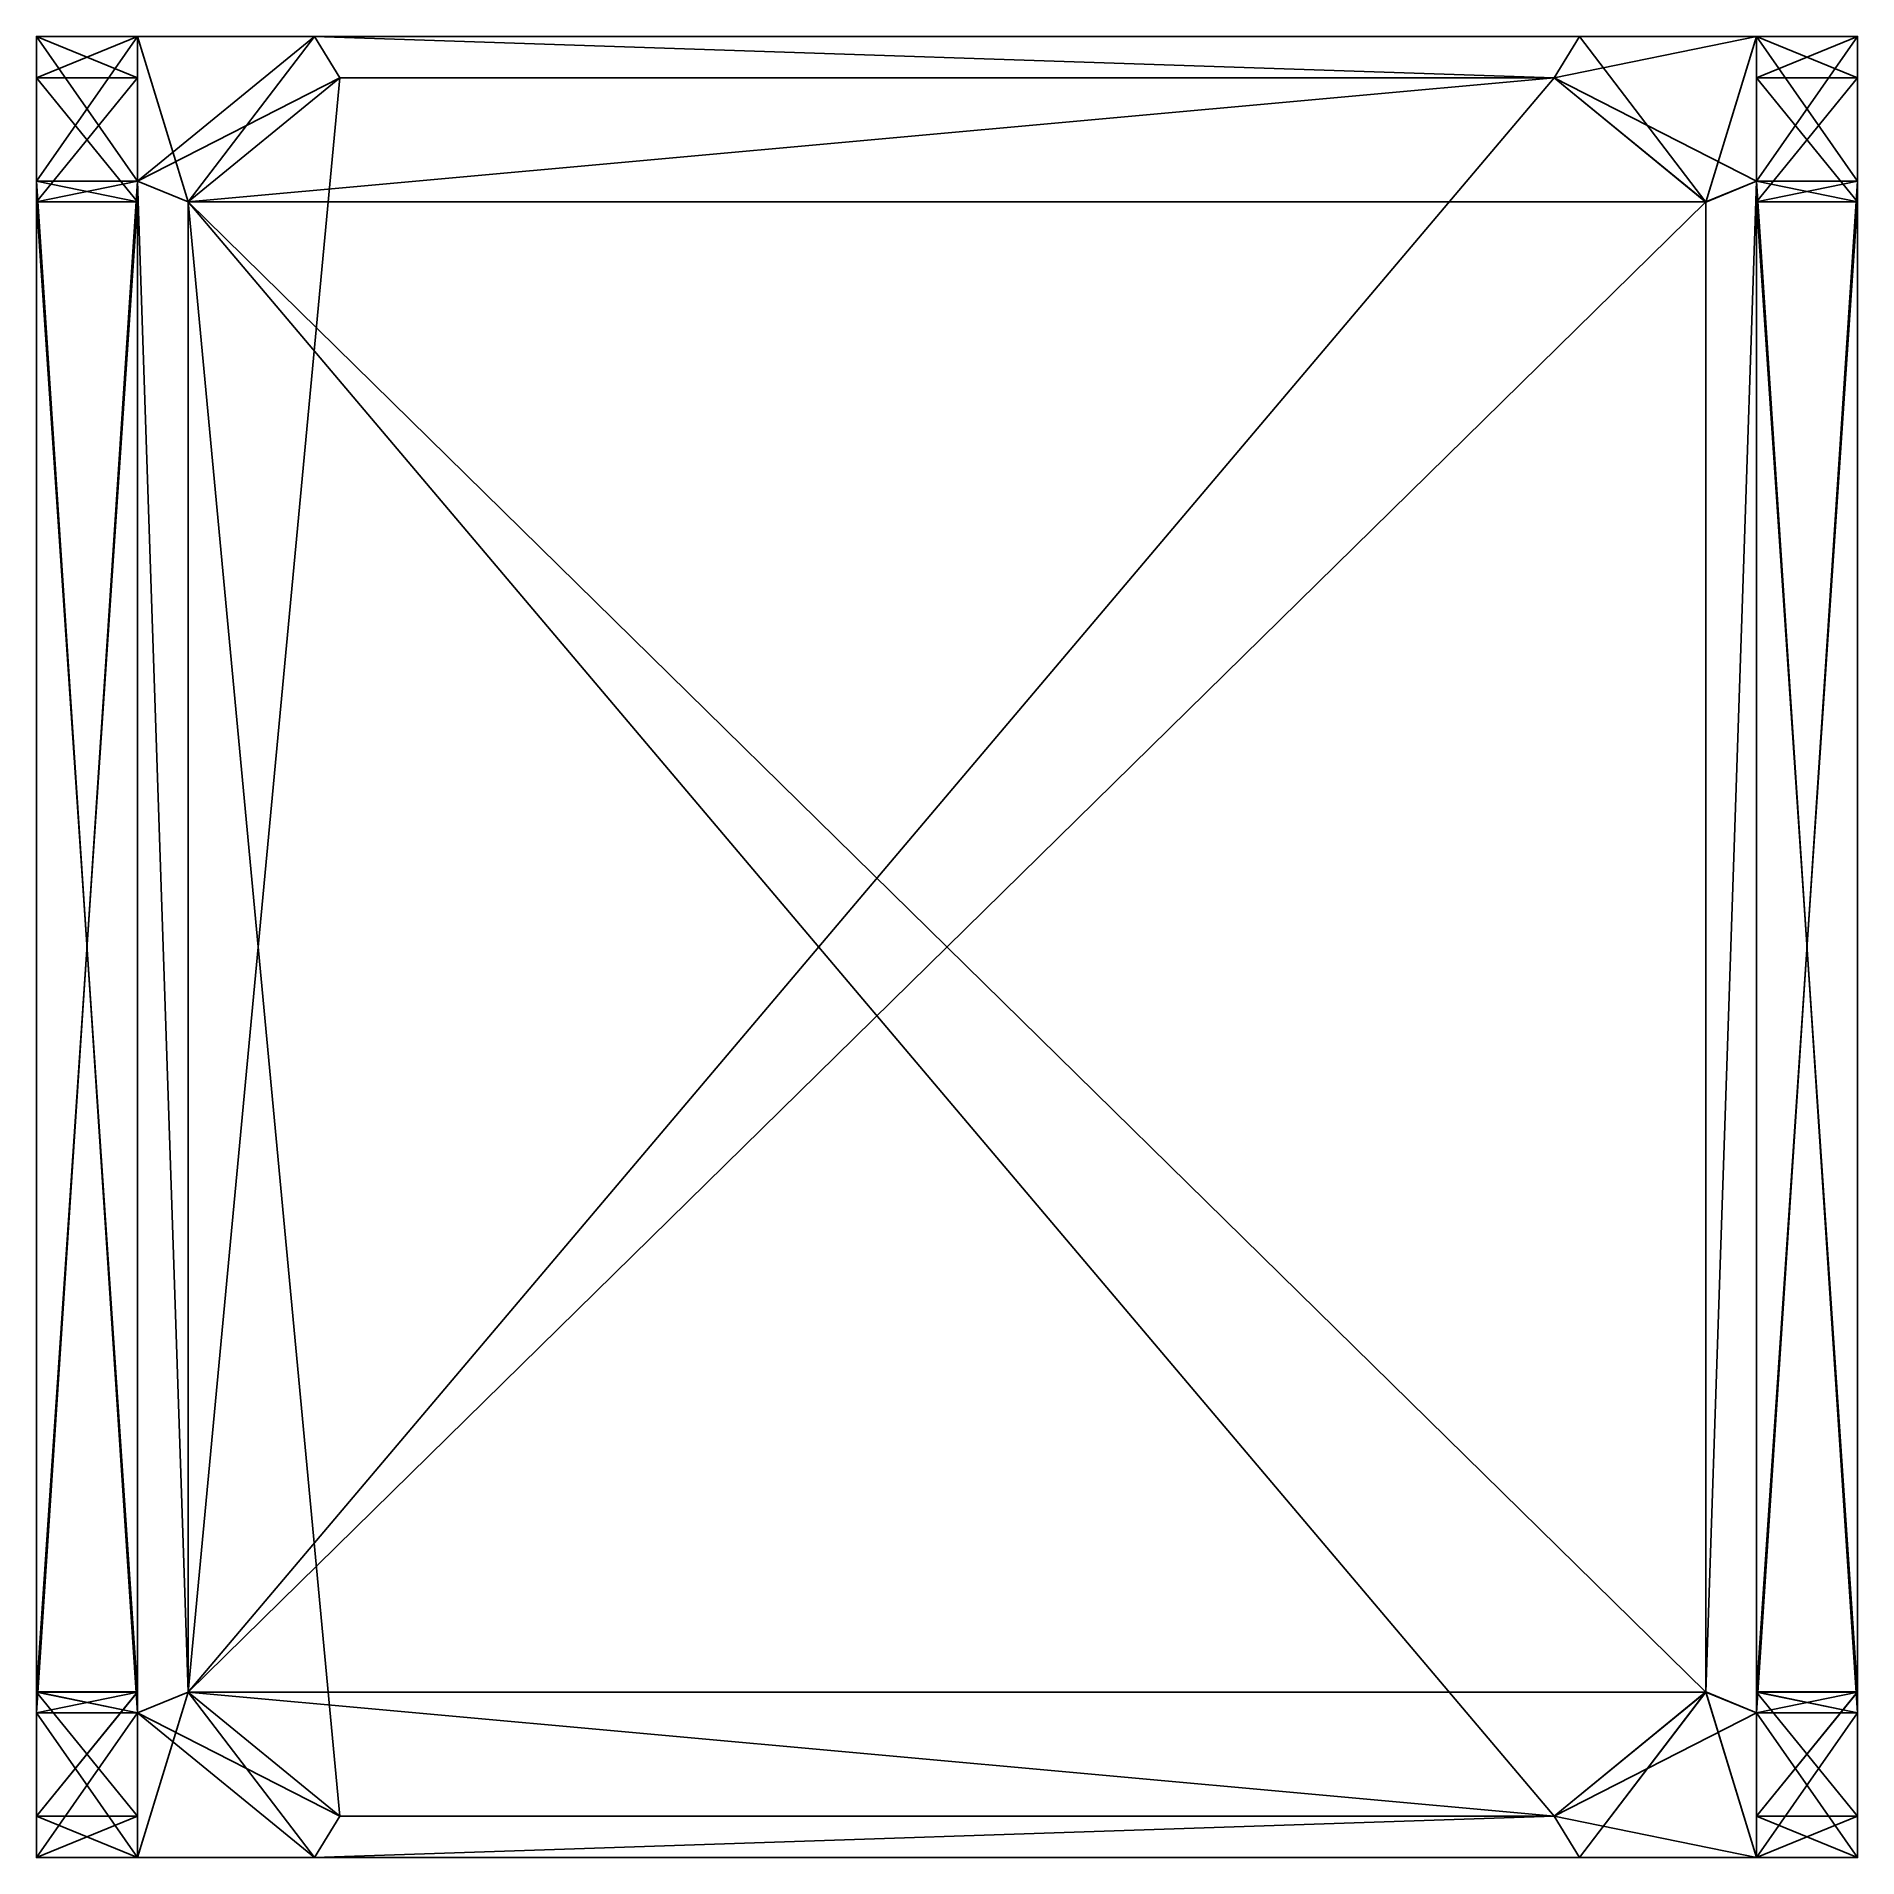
# Model space of a CAD drawing. Extents: x -66 to 62, y -65 to 63.
import ezdxf

# ---------------------------------------------------------------- set-up
doc = ezdxf.new("R2010")
doc.units = 0

msp = doc.modelspace()

# ---------------------------------------------------------------- meshes
at = {"layer": 'OBJECT000', "color": 50}
mesh = msp.add_polyface(dxfattribs=at)
corners = [(54.888977, 53.150276, -53.332993), (51.332489, 51.695404, -53.332993), (40.666534, 60.423508, -53.332993), (42.443851, 63.333344, -53.332993), (54.888977, 63.333344, -53.332993), (42.443851, 63.333344, -64), (40.666534, 60.423508, -64), (51.332489, 51.695404, -64), (54.888977, 53.150276, -64), (54.888977, 63.333344, -64)]
mesh.append_faces([[corners[k] for k in face] for face in [(1, 4, 0), (6, 9, 5), (7, 0, 8), (5, 2, 6), (8, 4, 9), (6, 1, 7), (9, 3, 5)]], dxfattribs={"vtx0": -1})
mesh.append_faces([[corners[k] for k in face] for face in [(1, 3, 4), (6, 8, 9)]], dxfattribs={"vtx0": -1, "vtx2": -1})
mesh.append_faces([[corners[k] for k in face] for face in [(1, 2, 3), (6, 7, 8), (7, 1, 0), (5, 3, 2), (8, 0, 4), (6, 2, 1), (9, 4, 3)]], dxfattribs={"vtx2": -1})
at = {"layer": 'OBJECT001', "color": 50}
mesh = msp.add_polyface(dxfattribs=at)
corners = [(-44.668144, 60.424004, -53.332993), (-46.446163, 63.333344, -53.332993), (42.444981, 63.333344, -53.332993), (40.667973, 60.424004, -53.332993), (42.444981, 63.333344, -64), (-46.446163, 63.333344, -64), (-44.668144, 60.424004, -64), (40.667973, 60.424004, -64)]
mesh.append_faces([[corners[k] for k in face] for face in [(1, 3, 0), (5, 7, 4), (4, 1, 5), (5, 0, 6), (7, 2, 4), (6, 3, 7)]], dxfattribs={"vtx0": -1})
mesh.append_faces([[corners[k] for k in face] for face in [(1, 2, 3), (5, 6, 7), (4, 2, 1), (5, 1, 0), (7, 3, 2), (6, 0, 3)]], dxfattribs={"vtx2": -1})
at = {"layer": 'OBJECT002', "color": 50}
mesh = msp.add_polyface(dxfattribs=at)
corners = [(-55.333889, 51.696785, -53.332993), (-58.88903, 53.150688, -53.332993), (-58.88903, 63.333344, -53.332993), (-46.444881, 63.333344, -53.332993), (-44.666897, 60.424042, -53.332993), (-58.88903, 53.150688, -64), (-55.333889, 51.696785, -64), (-44.666897, 60.424042, -64), (-46.444881, 63.333344, -64), (-58.88903, 63.333344, -64)]
mesh.append_faces([[corners[k] for k in face] for face in [(1, 4, 0), (6, 9, 5), (5, 0, 6), (7, 3, 8), (9, 1, 5), (6, 4, 7), (8, 2, 9)]], dxfattribs={"vtx0": -1})
mesh.append_faces([[corners[k] for k in face] for face in [(1, 3, 4), (6, 8, 9)]], dxfattribs={"vtx0": -1, "vtx2": -1})
mesh.append_faces([[corners[k] for k in face] for face in [(1, 2, 3), (6, 7, 8), (5, 1, 0), (7, 4, 3), (9, 2, 1), (6, 0, 4), (8, 3, 2)]], dxfattribs={"vtx2": -1})
at = {"layer": 'OBJECT003', "color": 50}
mesh = msp.add_polyface(dxfattribs=at)
corners = [(-58.890648, -54.485703, -53.332993), (-58.890648, 53.152718, -53.332993), (-55.333031, 51.696991, -53.332993), (-55.333031, -53.029976, -53.332993), (-55.333031, 51.696991, -64), (-58.890648, 53.152718, -64), (-58.890648, -54.485703, -64), (-55.333031, -53.029976, -64)]
mesh.append_faces([[corners[k] for k in face] for face in [(1, 3, 0), (5, 7, 4), (5, 0, 6), (4, 1, 5), (6, 3, 7), (7, 2, 4)]], dxfattribs={"vtx0": -1})
mesh.append_faces([[corners[k] for k in face] for face in [(1, 2, 3), (5, 6, 7), (5, 1, 0), (4, 2, 1), (6, 0, 3), (7, 3, 2)]], dxfattribs={"vtx2": -1})
at = {"layer": 'OBJECT004', "color": 50}
mesh = msp.add_polyface(dxfattribs=at)
corners = [(-55.332054, -53.029976, -53.332993), (-55.332054, 51.698044, -53.332993), (-44.669796, 60.424004, -53.332993), (40.664978, 60.424004, -53.332993), (51.332977, 51.696663, -53.332993), (51.332977, -53.029976, -53.332993), (40.666931, -61.757309, -53.332993), (-44.667049, -61.757309, -53.332993), (-55.332054, 51.698044, -64), (-55.332054, -53.029976, -64), (-44.667049, -61.757309, -64), (40.666931, -61.757309, -64), (51.332977, -53.029976, -64), (51.332977, 51.696663, -64), (40.664978, 60.424004, -64), (-44.669796, 60.424004, -64)]
mesh.append_faces([[corners[k] for k in face] for face in [(1, 7, 0), (9, 15, 8), (8, 0, 9), (12, 4, 13), (15, 1, 8), (10, 6, 11), (14, 2, 15), (13, 3, 14), (11, 5, 12), (9, 7, 10)]], dxfattribs={"vtx0": -1})
mesh.append_faces([[corners[k] for k in face] for face in [(1, 3, 4), (1, 4, 5), (1, 5, 6), (1, 6, 7), (9, 11, 12), (9, 12, 13), (9, 13, 14), (9, 14, 15)]], dxfattribs={"vtx0": -1, "vtx2": -1})
mesh.append_faces([[corners[k] for k in face] for face in [(1, 2, 3), (9, 10, 11), (8, 1, 0), (12, 5, 4), (15, 2, 1), (10, 7, 6), (14, 3, 2), (13, 4, 3), (11, 6, 5), (9, 0, 7)]], dxfattribs={"vtx2": -1})
at = {"layer": 'OBJECT005', "color": 50}
mesh = msp.add_polyface(dxfattribs=at)
corners = [(-58.88903, -54.484604, -53.332993), (-55.333065, -53.029934, -53.332993), (-44.667385, -61.757027, -53.332993), (-46.44558, -64.666656, -53.332993), (-58.88903, -64.666656, -53.332993), (-55.333065, -53.029934, -64), (-58.88903, -54.484604, -64), (-58.88903, -64.666656, -64), (-46.44558, -64.666656, -64), (-44.667385, -61.757027, -64)]
mesh.append_faces([[corners[k] for k in face] for face in [(1, 4, 0), (6, 9, 5), (5, 0, 6), (8, 2, 9), (6, 4, 7), (9, 1, 5), (7, 3, 8)]], dxfattribs={"vtx0": -1})
mesh.append_faces([[corners[k] for k in face] for face in [(1, 3, 4), (6, 8, 9)]], dxfattribs={"vtx0": -1, "vtx2": -1})
mesh.append_faces([[corners[k] for k in face] for face in [(1, 2, 3), (6, 7, 8), (5, 1, 0), (8, 3, 2), (6, 0, 4), (9, 2, 1), (7, 4, 3)]], dxfattribs={"vtx2": -1})
at = {"layer": 'OBJECT006', "color": 50}
mesh = msp.add_polyface(dxfattribs=at)
corners = [(51.332977, 51.696991, -53.332993), (54.890594, 53.152718, -53.332993), (54.890594, -54.485703, -53.332993), (51.332977, -53.029976, -53.332993), (54.890594, -54.485703, -64), (54.890594, 53.152718, -64), (51.332977, 51.696991, -64), (51.332977, -53.029976, -64)]
mesh.append_faces([[corners[k] for k in face] for face in [(1, 3, 0), (5, 7, 4), (4, 1, 5), (5, 0, 6), (7, 2, 4), (6, 3, 7)]], dxfattribs={"vtx0": -1})
mesh.append_faces([[corners[k] for k in face] for face in [(1, 2, 3), (5, 6, 7), (4, 2, 1), (5, 1, 0), (7, 3, 2), (6, 0, 3)]], dxfattribs={"vtx2": -1})
at = {"layer": 'OBJECT007', "color": 50}
mesh = msp.add_polyface(dxfattribs=at)
corners = [(42.444981, -64.666656, -53.332993), (-46.446163, -64.666656, -53.332993), (-44.668144, -61.757309, -53.332993), (40.666962, -61.757309, -53.332993), (-44.668144, -61.757309, -64), (-46.446163, -64.666656, -64), (42.444981, -64.666656, -64), (40.666962, -61.757309, -64)]
mesh.append_faces([[corners[k] for k in face] for face in [(1, 3, 0), (5, 7, 4), (5, 0, 6), (4, 1, 5), (6, 3, 7), (7, 2, 4)]], dxfattribs={"vtx0": -1})
mesh.append_faces([[corners[k] for k in face] for face in [(1, 2, 3), (5, 6, 7), (5, 1, 0), (4, 2, 1), (6, 0, 3), (7, 3, 2)]], dxfattribs={"vtx2": -1})
at = {"layer": 'OBJECT008', "color": 50}
mesh = msp.add_polyface(dxfattribs=at)
corners = [(42.444981, -64.666656, -53.332993), (40.666962, -61.757309, -53.332993), (51.334534, -53.028671, -53.332993), (54.888977, -54.483139, -53.332993), (54.888977, -64.666656, -53.332993), (54.888977, -54.483139, -64), (51.334534, -53.028671, -64), (40.666962, -61.757309, -64), (42.444981, -64.666656, -64), (54.888977, -64.666656, -64)]
mesh.append_faces([[corners[k] for k in face] for face in [(1, 4, 0), (6, 9, 5), (5, 2, 6), (7, 0, 8), (9, 3, 5), (6, 1, 7), (8, 4, 9)]], dxfattribs={"vtx0": -1})
mesh.append_faces([[corners[k] for k in face] for face in [(1, 3, 4), (6, 8, 9)]], dxfattribs={"vtx0": -1, "vtx2": -1})
mesh.append_faces([[corners[k] for k in face] for face in [(1, 2, 3), (6, 7, 8), (5, 3, 2), (7, 1, 0), (9, 4, 3), (6, 2, 1), (8, 0, 4)]], dxfattribs={"vtx2": -1})
at = {"layer": 'OBJECT009', "color": 50}
mesh = msp.add_polyface(dxfattribs=at)
corners = [(-58.88903, 53.151344, -53.332993), (-58.88903, 51.696091, -50), (-58.88903, 60.424202, -40), (-58.88903, 63.333344, -41.667618), (-58.88903, 63.333344, -53.332993), (-66.000023, 51.696091, -50), (-66.000023, 53.151344, -53.332993), (-66.000023, 63.333344, -53.332993), (-66.000023, 63.333344, -41.667618), (-66.000023, 60.424202, -40)]
mesh.append_faces([[corners[k] for k in face] for face in [(1, 4, 0), (6, 9, 5), (0, 5, 1), (8, 2, 9), (6, 4, 7), (9, 1, 5), (7, 3, 8)]], dxfattribs={"vtx0": -1})
mesh.append_faces([[corners[k] for k in face] for face in [(1, 3, 4), (6, 8, 9)]], dxfattribs={"vtx0": -1, "vtx2": -1})
mesh.append_faces([[corners[k] for k in face] for face in [(1, 2, 3), (6, 7, 8), (0, 6, 5), (8, 3, 2), (6, 0, 4), (9, 2, 1), (7, 4, 3)]], dxfattribs={"vtx2": -1})
at = {"layer": 'OBJECT010', "color": 50}
mesh = msp.add_polyface(dxfattribs=at)
corners = [(-58.88903, 63.333344, 41.666039), (-58.88903, 63.333344, -41.667999), (-58.88903, 60.424004, -40), (-58.88903, 60.424004, 40), (-66.000023, 63.333344, -41.667999), (-66.000023, 63.333344, 41.666039), (-66.000023, 60.424004, 40), (-66.000023, 60.424004, -40)]
mesh.append_faces([[corners[k] for k in face] for face in [(1, 3, 0), (5, 7, 4), (4, 0, 5), (5, 3, 6), (7, 1, 4), (2, 6, 3)]], dxfattribs={"vtx0": -1})
mesh.append_faces([[corners[k] for k in face] for face in [(1, 2, 3), (5, 6, 7), (4, 1, 0), (5, 0, 3), (7, 2, 1), (2, 7, 6)]], dxfattribs={"vtx2": -1})
at = {"layer": 'OBJECT011', "color": 50}
mesh = msp.add_polyface(dxfattribs=at)
corners = [(-58.88903, 63.333344, 41.667465), (-58.88903, 60.423676, 40), (-58.88903, 51.696869, 50), (-58.88903, 53.151787, 53.333702), (-58.88903, 63.333344, 53.333702), (-66.000023, 53.151787, 53.333702), (-66.000023, 51.696869, 50), (-66.000023, 60.423676, 40), (-66.000023, 63.333344, 41.667465), (-66.000023, 63.333344, 53.333702)]
mesh.append_faces([[corners[k] for k in face] for face in [(1, 4, 0), (6, 9, 5), (2, 5, 3), (7, 0, 8), (9, 3, 5), (6, 1, 7), (8, 4, 9)]], dxfattribs={"vtx0": -1})
mesh.append_faces([[corners[k] for k in face] for face in [(1, 3, 4), (6, 8, 9)]], dxfattribs={"vtx0": -1, "vtx2": -1})
mesh.append_faces([[corners[k] for k in face] for face in [(1, 2, 3), (6, 7, 8), (2, 6, 5), (7, 1, 0), (9, 4, 3), (6, 2, 1), (8, 0, 4)]], dxfattribs={"vtx2": -1})
at = {"layer": 'OBJECT012', "color": 50}
mesh = msp.add_polyface(dxfattribs=at)
corners = [(-58.88903, -54.483425, 53.332031), (-58.88903, 53.149673, 53.332031), (-58.88903, 51.69622, 50), (-58.88903, -53.029976, 50), (-66.000023, 51.69622, 50), (-66.000023, 53.149673, 53.332031), (-66.000023, -54.483425, 53.332031), (-66.000023, -53.029976, 50)]
mesh.append_faces([[corners[k] for k in face] for face in [(1, 3, 0), (5, 7, 4), (5, 0, 6), (4, 1, 5), (3, 6, 0), (7, 2, 4)]], dxfattribs={"vtx0": -1})
mesh.append_faces([[corners[k] for k in face] for face in [(1, 2, 3), (5, 6, 7), (5, 1, 0), (4, 2, 1), (3, 7, 6), (7, 3, 2)]], dxfattribs={"vtx2": -1})
at = {"layer": 'OBJECT013', "color": 50}
mesh = msp.add_polyface(dxfattribs=at)
corners = [(-58.88903, 51.696663, -50), (-58.88903, -53.029976, -50), (-58.88903, -61.757309, -40), (-58.88903, -61.757309, 40), (-58.88903, -53.029976, 50), (-58.88903, 51.696342, 50), (-58.88903, 60.424004, 40), (-58.88903, 60.424004, -40), (-66.000023, -53.029976, -50), (-66.000023, 51.696663, -50), (-66.000023, 60.424004, -40), (-66.000023, 60.424004, 40), (-66.000023, 51.696342, 50), (-66.000023, -53.029976, 50), (-66.000023, -61.757309, 40), (-66.000023, -61.757309, -40)]
mesh.append_faces([[corners[k] for k in face] for face in [(1, 7, 0), (9, 15, 8), (12, 4, 13), (8, 0, 9), (11, 5, 12), (2, 14, 3), (10, 6, 11), (9, 7, 10), (15, 1, 8), (13, 3, 14)]], dxfattribs={"vtx0": -1})
mesh.append_faces([[corners[k] for k in face] for face in [(1, 3, 4), (1, 4, 5), (1, 5, 6), (1, 6, 7), (9, 11, 12), (9, 12, 13), (9, 13, 14), (9, 14, 15)]], dxfattribs={"vtx0": -1, "vtx2": -1})
mesh.append_faces([[corners[k] for k in face] for face in [(1, 2, 3), (9, 10, 11), (12, 5, 4), (8, 1, 0), (11, 6, 5), (2, 15, 14), (10, 7, 6), (9, 0, 7), (15, 2, 1), (13, 4, 3)]], dxfattribs={"vtx2": -1})
at = {"layer": 'OBJECT014', "color": 50}
mesh = msp.add_polyface(dxfattribs=at)
corners = [(-58.88903, -54.483833, 53.333702), (-58.88903, -53.029037, 50), (-58.88903, -61.756943, 40), (-58.88903, -64.666656, 41.666656), (-58.88903, -64.666656, 53.333702), (-66.000023, -64.666656, 41.666656), (-66.000023, -61.756943, 40), (-66.000023, -53.029037, 50), (-66.000023, -54.483833, 53.333702), (-66.000023, -64.666656, 53.333702)]
mesh.append_faces([[corners[k] for k in face] for face in [(1, 4, 0), (6, 9, 5), (7, 0, 8), (5, 2, 6), (8, 4, 9), (6, 1, 7), (3, 9, 4)]], dxfattribs={"vtx0": -1})
mesh.append_faces([[corners[k] for k in face] for face in [(1, 3, 4), (6, 8, 9)]], dxfattribs={"vtx0": -1, "vtx2": -1})
mesh.append_faces([[corners[k] for k in face] for face in [(1, 2, 3), (6, 7, 8), (7, 1, 0), (5, 3, 2), (8, 0, 4), (6, 2, 1), (3, 5, 9)]], dxfattribs={"vtx2": -1})
at = {"layer": 'OBJECT015', "color": 50}
mesh = msp.add_polyface(dxfattribs=at)
corners = [(-58.88903, 51.697685, -50), (-58.88903, 53.151047, -53.332031), (-58.88903, -54.483345, -53.332031), (-58.88903, -53.029976, -50), (-66.000023, -54.483345, -53.332031), (-66.000023, 53.151047, -53.332031), (-66.000023, 51.697685, -50), (-66.000023, -53.029976, -50)]
mesh.append_faces([[corners[k] for k in face] for face in [(1, 3, 0), (5, 7, 4), (4, 1, 5), (5, 0, 6), (2, 7, 3), (6, 3, 7)]], dxfattribs={"vtx0": -1})
mesh.append_faces([[corners[k] for k in face] for face in [(1, 2, 3), (5, 6, 7), (4, 2, 1), (5, 1, 0), (2, 4, 7), (6, 0, 3)]], dxfattribs={"vtx2": -1})
at = {"layer": 'OBJECT016', "color": 50}
mesh = msp.add_polyface(dxfattribs=at)
corners = [(-58.88903, -64.666656, -41.666992), (-58.88903, -64.666656, 41.666115), (-58.88903, -61.757309, 40), (-58.88903, -61.757309, -40), (-66.000023, -64.666656, 41.666115), (-66.000023, -64.666656, -41.666992), (-66.000023, -61.757309, -40), (-66.000023, -61.757309, 40)]
mesh.append_faces([[corners[k] for k in face] for face in [(1, 3, 0), (5, 7, 4), (0, 4, 1), (7, 1, 4), (5, 3, 6), (6, 2, 7)]], dxfattribs={"vtx0": -1})
mesh.append_faces([[corners[k] for k in face] for face in [(1, 2, 3), (5, 6, 7), (0, 5, 4), (7, 2, 1), (5, 0, 3), (6, 3, 2)]], dxfattribs={"vtx2": -1})
at = {"layer": 'OBJECT017', "color": 50}
mesh = msp.add_polyface(dxfattribs=at)
corners = [(-58.88903, -53.030544, -50), (-58.88903, -54.485947, -53.332993), (-58.88903, -64.666656, -53.332993), (-58.88903, -64.666656, -41.66687), (-58.88903, -61.757961, -40), (-66.000023, -54.485947, -53.332993), (-66.000023, -53.030544, -50), (-66.000023, -61.757961, -40), (-66.000023, -64.666656, -41.66687), (-66.000023, -64.666656, -53.332993)]
mesh.append_faces([[corners[k] for k in face] for face in [(1, 4, 0), (6, 9, 5), (5, 0, 6), (7, 3, 8), (9, 1, 5), (6, 4, 7), (2, 8, 3)]], dxfattribs={"vtx0": -1})
mesh.append_faces([[corners[k] for k in face] for face in [(1, 3, 4), (6, 8, 9)]], dxfattribs={"vtx0": -1, "vtx2": -1})
mesh.append_faces([[corners[k] for k in face] for face in [(1, 2, 3), (6, 7, 8), (5, 1, 0), (7, 4, 3), (9, 2, 1), (6, 0, 4), (2, 9, 8)]], dxfattribs={"vtx2": -1})
at = {"layer": 'OBJECT018', "color": 50}
mesh = msp.add_polyface(dxfattribs=at)
corners = [(54.888977, 53.150276, 64), (51.332489, 51.695404, 64), (40.666565, 60.423508, 64), (42.443878, 63.333344, 64), (54.888977, 63.333344, 64), (42.443878, 63.333344, 53.333702), (40.666565, 60.423508, 53.333702), (51.332489, 51.695404, 53.333702), (54.888977, 53.150276, 53.333702), (54.888977, 63.333344, 53.333702)]
mesh.append_faces([[corners[k] for k in face] for face in [(1, 4, 0), (6, 9, 5), (7, 0, 8), (5, 2, 6), (8, 4, 9), (6, 1, 7), (9, 3, 5)]], dxfattribs={"vtx0": -1})
mesh.append_faces([[corners[k] for k in face] for face in [(1, 3, 4), (6, 8, 9)]], dxfattribs={"vtx0": -1, "vtx2": -1})
mesh.append_faces([[corners[k] for k in face] for face in [(1, 2, 3), (6, 7, 8), (7, 1, 0), (5, 3, 2), (8, 0, 4), (6, 2, 1), (9, 4, 3)]], dxfattribs={"vtx2": -1})
at = {"layer": 'OBJECT019', "color": 50}
mesh = msp.add_polyface(dxfattribs=at)
corners = [(-44.668114, 60.424004, 64), (-46.446129, 63.333344, 64), (42.444981, 63.333344, 64), (40.667973, 60.424004, 64), (42.444981, 63.333344, 53.333702), (-46.446129, 63.333344, 53.333702), (-44.668114, 60.424004, 53.333702), (40.667973, 60.424004, 53.333702)]
mesh.append_faces([[corners[k] for k in face] for face in [(1, 3, 0), (5, 7, 4), (4, 1, 5), (5, 0, 6), (7, 2, 4), (6, 3, 7)]], dxfattribs={"vtx0": -1})
mesh.append_faces([[corners[k] for k in face] for face in [(1, 2, 3), (5, 6, 7), (4, 2, 1), (5, 1, 0), (7, 3, 2), (6, 0, 3)]], dxfattribs={"vtx2": -1})
at = {"layer": 'OBJECT020', "color": 50}
mesh = msp.add_polyface(dxfattribs=at)
corners = [(-55.332848, 51.697601, 64), (-58.88903, 53.151947, 64), (-58.88903, 63.333344, 64), (-46.446163, 63.333344, 64), (-44.667747, 60.423347, 64), (-58.88903, 53.151947, 53.333702), (-55.332848, 51.697601, 53.333702), (-44.667747, 60.423347, 53.333702), (-46.446163, 63.333344, 53.333702), (-58.88903, 63.333344, 53.333702)]
mesh.append_faces([[corners[k] for k in face] for face in [(1, 4, 0), (6, 9, 5), (5, 0, 6), (7, 3, 8), (9, 1, 5), (6, 4, 7), (8, 2, 9)]], dxfattribs={"vtx0": -1})
mesh.append_faces([[corners[k] for k in face] for face in [(1, 3, 4), (6, 8, 9)]], dxfattribs={"vtx0": -1, "vtx2": -1})
mesh.append_faces([[corners[k] for k in face] for face in [(1, 2, 3), (6, 7, 8), (5, 1, 0), (7, 4, 3), (9, 2, 1), (6, 0, 4), (8, 3, 2)]], dxfattribs={"vtx2": -1})
at = {"layer": 'OBJECT021', "color": 50}
mesh = msp.add_polyface(dxfattribs=at)
corners = [(-58.890648, -54.485703, 64), (-58.890648, 53.152718, 64), (-55.333031, 51.696991, 64), (-55.333031, -53.029976, 64), (-55.333031, 51.696991, 53.333702), (-58.890648, 53.152718, 53.333702), (-58.890648, -54.485703, 53.333702), (-55.333031, -53.029976, 53.333702)]
mesh.append_faces([[corners[k] for k in face] for face in [(1, 3, 0), (5, 7, 4), (5, 0, 6), (4, 1, 5), (6, 3, 7), (7, 2, 4)]], dxfattribs={"vtx0": -1})
mesh.append_faces([[corners[k] for k in face] for face in [(1, 2, 3), (5, 6, 7), (5, 1, 0), (4, 2, 1), (6, 0, 3), (7, 3, 2)]], dxfattribs={"vtx2": -1})
at = {"layer": 'OBJECT022', "color": 50}
mesh = msp.add_polyface(dxfattribs=at)
corners = [(-55.332054, -53.029934, 64), (-55.332054, 51.698044, 64), (-44.669796, 60.424004, 64), (40.664978, 60.424004, 64), (51.332977, 51.696663, 64), (51.332977, -53.029976, 64), (40.666931, -61.757309, 64), (-44.667015, -61.757309, 64), (-55.332054, 51.698044, 53.333702), (-55.332054, -53.029934, 53.333702), (-44.667015, -61.757309, 53.333702), (40.666931, -61.757309, 53.333702), (51.332977, -53.029976, 53.333702), (51.332977, 51.696663, 53.333702), (40.664978, 60.424004, 53.333702), (-44.669796, 60.424004, 53.333702)]
mesh.append_faces([[corners[k] for k in face] for face in [(1, 7, 0), (9, 15, 8), (8, 0, 9), (12, 4, 13), (15, 1, 8), (10, 6, 11), (14, 2, 15), (13, 3, 14), (11, 5, 12), (9, 7, 10)]], dxfattribs={"vtx0": -1})
mesh.append_faces([[corners[k] for k in face] for face in [(1, 3, 4), (1, 4, 5), (1, 5, 6), (1, 6, 7), (9, 11, 12), (9, 12, 13), (9, 13, 14), (9, 14, 15)]], dxfattribs={"vtx0": -1, "vtx2": -1})
mesh.append_faces([[corners[k] for k in face] for face in [(1, 2, 3), (9, 10, 11), (8, 1, 0), (12, 5, 4), (15, 2, 1), (10, 7, 6), (14, 3, 2), (13, 4, 3), (11, 6, 5), (9, 0, 7)]], dxfattribs={"vtx2": -1})
at = {"layer": 'OBJECT023', "color": 50}
mesh = msp.add_polyface(dxfattribs=at)
corners = [(-58.88903, -54.484646, 64), (-55.333031, -53.029976, 64), (-44.667355, -61.757065, 64), (-46.445522, -64.666656, 64), (-58.88903, -64.666656, 64), (-55.333031, -53.029976, 53.333702), (-58.88903, -54.484646, 53.333702), (-58.88903, -64.666656, 53.333702), (-46.445522, -64.666656, 53.333702), (-44.667355, -61.757065, 53.333702)]
mesh.append_faces([[corners[k] for k in face] for face in [(1, 4, 0), (6, 9, 5), (5, 0, 6), (8, 2, 9), (6, 4, 7), (9, 1, 5), (7, 3, 8)]], dxfattribs={"vtx0": -1})
mesh.append_faces([[corners[k] for k in face] for face in [(1, 3, 4), (6, 8, 9)]], dxfattribs={"vtx0": -1, "vtx2": -1})
mesh.append_faces([[corners[k] for k in face] for face in [(1, 2, 3), (6, 7, 8), (5, 1, 0), (8, 3, 2), (6, 0, 4), (9, 2, 1), (7, 4, 3)]], dxfattribs={"vtx2": -1})
at = {"layer": 'OBJECT024', "color": 50}
mesh = msp.add_polyface(dxfattribs=at)
corners = [(51.332977, 51.696991, 64), (54.890594, 53.152718, 64), (54.890594, -54.485703, 64), (51.332977, -53.029976, 64), (54.890594, -54.485703, 53.333702), (54.890594, 53.152718, 53.333702), (51.332977, 51.696991, 53.333702), (51.332977, -53.029976, 53.333702)]
mesh.append_faces([[corners[k] for k in face] for face in [(1, 3, 0), (5, 7, 4), (4, 1, 5), (5, 0, 6), (7, 2, 4), (6, 3, 7)]], dxfattribs={"vtx0": -1})
mesh.append_faces([[corners[k] for k in face] for face in [(1, 2, 3), (5, 6, 7), (4, 2, 1), (5, 1, 0), (7, 3, 2), (6, 0, 3)]], dxfattribs={"vtx2": -1})
at = {"layer": 'OBJECT025', "color": 50}
mesh = msp.add_polyface(dxfattribs=at)
corners = [(42.444981, -64.666656, 64), (-46.446129, -64.666656, 64), (-44.668114, -61.757309, 64), (40.666962, -61.757309, 64), (-44.668114, -61.757309, 53.333702), (-46.446129, -64.666656, 53.333702), (42.444981, -64.666656, 53.333702), (40.666962, -61.757309, 53.333702)]
mesh.append_faces([[corners[k] for k in face] for face in [(1, 3, 0), (5, 7, 4), (5, 0, 6), (4, 1, 5), (6, 3, 7), (7, 2, 4)]], dxfattribs={"vtx0": -1})
mesh.append_faces([[corners[k] for k in face] for face in [(1, 2, 3), (5, 6, 7), (5, 1, 0), (4, 2, 1), (6, 0, 3), (7, 3, 2)]], dxfattribs={"vtx2": -1})
at = {"layer": 'OBJECT026', "color": 50}
mesh = msp.add_polyface(dxfattribs=at)
corners = [(42.44635, -64.666656, 64), (40.667881, -61.756538, 64), (51.333435, -53.029568, 64), (54.888977, -54.484482, 64), (54.888977, -64.666656, 64), (54.888977, -54.484482, 53.333702), (51.333435, -53.029568, 53.333702), (40.667881, -61.756538, 53.333702), (42.44635, -64.666656, 53.333702), (54.888977, -64.666656, 53.333702)]
mesh.append_faces([[corners[k] for k in face] for face in [(1, 4, 0), (6, 9, 5), (5, 2, 6), (7, 0, 8), (9, 3, 5), (6, 1, 7), (8, 4, 9)]], dxfattribs={"vtx0": -1})
mesh.append_faces([[corners[k] for k in face] for face in [(1, 3, 4), (6, 8, 9)]], dxfattribs={"vtx0": -1, "vtx2": -1})
mesh.append_faces([[corners[k] for k in face] for face in [(1, 2, 3), (6, 7, 8), (5, 3, 2), (7, 1, 0), (9, 4, 3), (6, 2, 1), (8, 0, 4)]], dxfattribs={"vtx2": -1})
at = {"layer": 'OBJECT027', "color": 50}
mesh = msp.add_polyface(dxfattribs=at)
corners = [(61.999969, 53.151344, -53.332993), (61.999969, 51.696091, -50), (61.999969, 60.424202, -40), (61.999969, 63.333344, -41.667618), (61.999969, 63.333344, -53.332993), (54.888977, 51.696091, -50), (54.888977, 53.151344, -53.332993), (54.888977, 63.333344, -53.332993), (54.888977, 63.333344, -41.667618), (54.888977, 60.424202, -40)]
mesh.append_faces([[corners[k] for k in face] for face in [(1, 4, 0), (6, 9, 5), (0, 5, 1), (8, 2, 9), (6, 4, 7), (9, 1, 5), (7, 3, 8)]], dxfattribs={"vtx0": -1})
mesh.append_faces([[corners[k] for k in face] for face in [(1, 3, 4), (6, 8, 9)]], dxfattribs={"vtx0": -1, "vtx2": -1})
mesh.append_faces([[corners[k] for k in face] for face in [(1, 2, 3), (6, 7, 8), (0, 6, 5), (8, 3, 2), (6, 0, 4), (9, 2, 1), (7, 4, 3)]], dxfattribs={"vtx2": -1})
at = {"layer": 'OBJECT028', "color": 50}
mesh = msp.add_polyface(dxfattribs=at)
corners = [(61.999969, 63.333344, 41.666039), (61.999969, 63.333344, -41.667999), (61.999969, 60.424004, -40), (61.999969, 60.424004, 40), (54.888977, 63.333344, -41.667999), (54.888977, 63.333344, 41.666039), (54.888977, 60.424004, 40), (54.888977, 60.424004, -40)]
mesh.append_faces([[corners[k] for k in face] for face in [(1, 3, 0), (5, 7, 4), (4, 0, 5), (5, 3, 6), (7, 1, 4), (2, 6, 3)]], dxfattribs={"vtx0": -1})
mesh.append_faces([[corners[k] for k in face] for face in [(1, 2, 3), (5, 6, 7), (4, 1, 0), (5, 0, 3), (7, 2, 1), (2, 7, 6)]], dxfattribs={"vtx2": -1})
at = {"layer": 'OBJECT029', "color": 50}
mesh = msp.add_polyface(dxfattribs=at)
corners = [(61.999969, 63.333344, 41.667465), (61.999969, 60.423676, 40), (61.999969, 51.696869, 50), (61.999969, 53.151787, 53.333702), (61.999969, 63.333344, 53.333702), (54.888977, 53.151787, 53.333702), (54.888977, 51.696869, 50), (54.888977, 60.423676, 40), (54.888977, 63.333344, 41.667465), (54.888977, 63.333344, 53.333702)]
mesh.append_faces([[corners[k] for k in face] for face in [(1, 4, 0), (6, 9, 5), (2, 5, 3), (7, 0, 8), (9, 3, 5), (6, 1, 7), (8, 4, 9)]], dxfattribs={"vtx0": -1})
mesh.append_faces([[corners[k] for k in face] for face in [(1, 3, 4), (6, 8, 9)]], dxfattribs={"vtx0": -1, "vtx2": -1})
mesh.append_faces([[corners[k] for k in face] for face in [(1, 2, 3), (6, 7, 8), (2, 6, 5), (7, 1, 0), (9, 4, 3), (6, 2, 1), (8, 0, 4)]], dxfattribs={"vtx2": -1})
at = {"layer": 'OBJECT030', "color": 50}
mesh = msp.add_polyface(dxfattribs=at)
corners = [(61.999969, -54.483425, 53.332031), (61.999969, 53.149673, 53.332031), (61.999969, 51.69622, 50), (61.999969, -53.029976, 50), (54.888977, 51.69622, 50), (54.888977, 53.149673, 53.332031), (54.888977, -54.483425, 53.332031), (54.888977, -53.029976, 50)]
mesh.append_faces([[corners[k] for k in face] for face in [(1, 3, 0), (5, 7, 4), (5, 0, 6), (4, 1, 5), (3, 6, 0), (7, 2, 4)]], dxfattribs={"vtx0": -1})
mesh.append_faces([[corners[k] for k in face] for face in [(1, 2, 3), (5, 6, 7), (5, 1, 0), (4, 2, 1), (3, 7, 6), (7, 3, 2)]], dxfattribs={"vtx2": -1})
at = {"layer": 'OBJECT031', "color": 50}
mesh = msp.add_polyface(dxfattribs=at)
corners = [(61.999969, 51.696663, -50), (61.999969, -53.029976, -50), (61.999969, -61.757309, -40), (61.999969, -61.757309, 40), (61.999969, -53.029976, 50), (61.999969, 51.696342, 50), (61.999969, 60.424004, 40), (61.999969, 60.424004, -40), (54.888977, -53.029976, -50), (54.888977, 51.696663, -50), (54.888977, 60.424004, -40), (54.888977, 60.424004, 40), (54.888977, 51.696342, 50), (54.888977, -53.029976, 50), (54.888977, -61.757309, 40), (54.888977, -61.757309, -40)]
mesh.append_faces([[corners[k] for k in face] for face in [(1, 7, 0), (9, 15, 8), (12, 4, 13), (8, 0, 9), (11, 5, 12), (2, 14, 3), (10, 6, 11), (9, 7, 10), (15, 1, 8), (13, 3, 14)]], dxfattribs={"vtx0": -1})
mesh.append_faces([[corners[k] for k in face] for face in [(1, 3, 4), (1, 4, 5), (1, 5, 6), (1, 6, 7), (9, 11, 12), (9, 12, 13), (9, 13, 14), (9, 14, 15)]], dxfattribs={"vtx0": -1, "vtx2": -1})
mesh.append_faces([[corners[k] for k in face] for face in [(1, 2, 3), (9, 10, 11), (12, 5, 4), (8, 1, 0), (11, 6, 5), (2, 15, 14), (10, 7, 6), (9, 0, 7), (15, 2, 1), (13, 4, 3)]], dxfattribs={"vtx2": -1})
at = {"layer": 'OBJECT032', "color": 50}
mesh = msp.add_polyface(dxfattribs=at)
corners = [(61.999969, -54.483833, 53.333702), (61.999969, -53.029037, 50), (61.999969, -61.756905, 40), (61.999969, -64.666656, 41.666672), (61.999969, -64.666656, 53.333702), (54.888977, -64.666656, 41.666672), (54.888977, -61.756905, 40), (54.888977, -53.029037, 50), (54.888977, -54.483833, 53.333702), (54.888977, -64.666656, 53.333702)]
mesh.append_faces([[corners[k] for k in face] for face in [(1, 4, 0), (6, 9, 5), (7, 0, 8), (5, 2, 6), (8, 4, 9), (6, 1, 7), (3, 9, 4)]], dxfattribs={"vtx0": -1})
mesh.append_faces([[corners[k] for k in face] for face in [(1, 3, 4), (6, 8, 9)]], dxfattribs={"vtx0": -1, "vtx2": -1})
mesh.append_faces([[corners[k] for k in face] for face in [(1, 2, 3), (6, 7, 8), (7, 1, 0), (5, 3, 2), (8, 0, 4), (6, 2, 1), (3, 5, 9)]], dxfattribs={"vtx2": -1})
at = {"layer": 'OBJECT033', "color": 50}
mesh = msp.add_polyface(dxfattribs=at)
corners = [(61.999969, 51.697685, -50), (61.999969, 53.151047, -53.332031), (61.999969, -54.483345, -53.332031), (61.999969, -53.029976, -50), (54.888977, -54.483345, -53.332031), (54.888977, 53.151047, -53.332031), (54.888977, 51.697685, -50), (54.888977, -53.029976, -50)]
mesh.append_faces([[corners[k] for k in face] for face in [(1, 3, 0), (5, 7, 4), (4, 1, 5), (5, 0, 6), (2, 7, 3), (6, 3, 7)]], dxfattribs={"vtx0": -1})
mesh.append_faces([[corners[k] for k in face] for face in [(1, 2, 3), (5, 6, 7), (4, 2, 1), (5, 1, 0), (2, 4, 7), (6, 0, 3)]], dxfattribs={"vtx2": -1})
at = {"layer": 'OBJECT034', "color": 50}
mesh = msp.add_polyface(dxfattribs=at)
corners = [(61.999969, -64.666656, -41.666992), (61.999969, -64.666656, 41.666115), (61.999969, -61.757309, 40), (61.999969, -61.757309, -40), (54.888977, -64.666656, 41.666115), (54.888977, -64.666656, -41.666992), (54.888977, -61.757309, -40), (54.888977, -61.757309, 40)]
mesh.append_faces([[corners[k] for k in face] for face in [(1, 3, 0), (5, 7, 4), (0, 4, 1), (7, 1, 4), (5, 3, 6), (6, 2, 7)]], dxfattribs={"vtx0": -1})
mesh.append_faces([[corners[k] for k in face] for face in [(1, 2, 3), (5, 6, 7), (0, 5, 4), (7, 2, 1), (5, 0, 3), (6, 3, 2)]], dxfattribs={"vtx2": -1})
at = {"layer": 'OBJECT035', "color": 50}
mesh = msp.add_polyface(dxfattribs=at)
corners = [(61.999969, -53.030544, -50), (61.999969, -54.485947, -53.332993), (61.999969, -64.666656, -53.332993), (61.999969, -64.666656, -41.66687), (61.999969, -61.757961, -40), (54.888977, -54.485947, -53.332993), (54.888977, -53.030544, -50), (54.888977, -61.757961, -40), (54.888977, -64.666656, -41.66687), (54.888977, -64.666656, -53.332993)]
mesh.append_faces([[corners[k] for k in face] for face in [(1, 4, 0), (6, 9, 5), (5, 0, 6), (7, 3, 8), (9, 1, 5), (6, 4, 7), (2, 8, 3)]], dxfattribs={"vtx0": -1})
mesh.append_faces([[corners[k] for k in face] for face in [(1, 3, 4), (6, 8, 9)]], dxfattribs={"vtx0": -1, "vtx2": -1})
mesh.append_faces([[corners[k] for k in face] for face in [(1, 2, 3), (6, 7, 8), (5, 1, 0), (7, 4, 3), (9, 2, 1), (6, 0, 4), (2, 9, 8)]], dxfattribs={"vtx2": -1})

doc.saveas('drawing.dxf')
